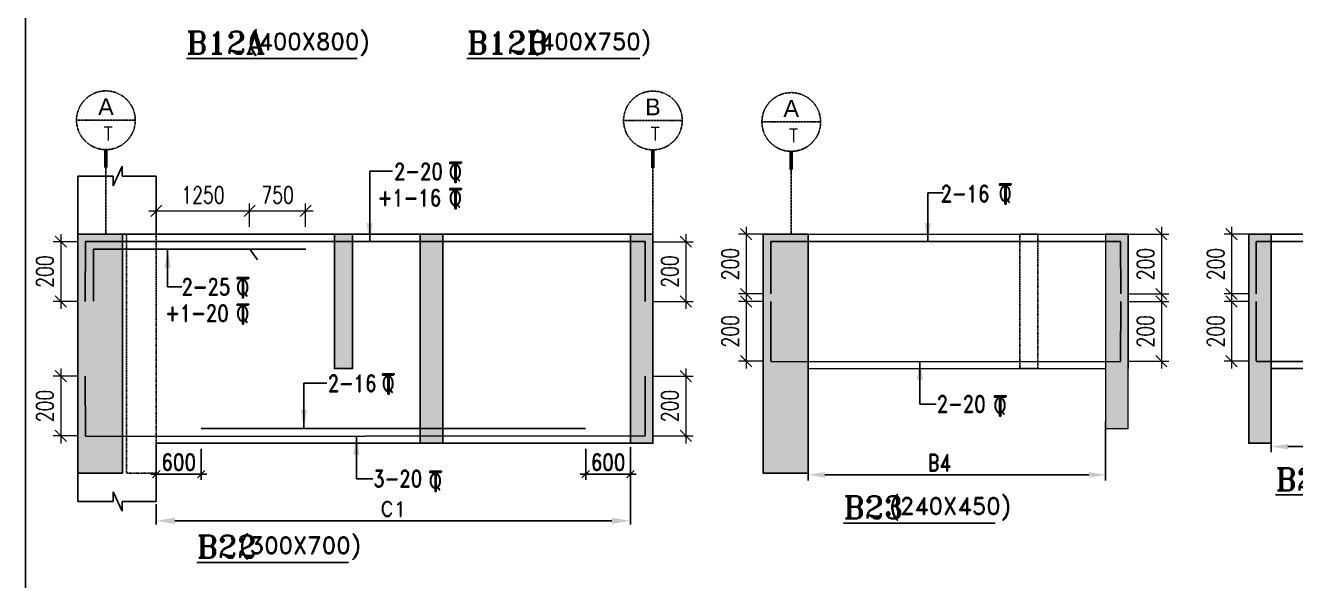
# Model space of a CAD drawing. Header units: millimetres. Extents: x 2061841 to 105821645, y -77612 to 48520811.
# Drawn here: x 2742622 to 2759632, y 21757 to 29191 of the extents above; entities that cross this region are included whole.
import ezdxf
from ezdxf.enums import TextEntityAlignment as Align

# ---------------------------------------------------------------- set-up
doc = ezdxf.new("R2010")
doc.units = ezdxf.units.MM
doc.header["$LTSCALE"] = 10
doc.header["$MEASUREMENT"] = 0
for name, pattern in [('$0$HIDDEN', [0.375, 0.25, -0.125]), ('BASEMENT COLUMN SETTING OUT-PART 2_R4$0$CENTER', [2, 1.25, -0.25, 0.25, -0.25]), ('CENTER', [2, 1.25, -0.25, 0.25, -0.25])]:
    doc.linetypes.add(name, pattern=pattern)
for name, color, linetype in [('A-Grid-Tower', 8, 'CENTER'), ('BASEMENT COLUMN SETTING OUT-PART 2_R4$0$A-GRID-MAIN', 2, 'BASEMENT COLUMN SETTING OUT-PART 2_R4$0$CENTER'), ('BEAM', 4, 'Continuous'), ('BEAM HATCH', 252, 'Continuous'), ('BEAM STIRRUPS', 3, 'Continuous'), ('BORDER', 5, 'Continuous'), ('DIM1', 3, 'Continuous'), ('LEADER', 3, 'Continuous'), ('REIN', 1, 'Continuous'), ('SHEET', 7, 'Continuous'), ('VIN_BEAM', 4, 'Continuous')]:
    doc.layers.add(name, color=color, linetype=linetype)
doc.layers.add('TEXT', color=2, linetype='Continuous', lineweight=25)
doc.layers.add('VIN_SLAB DIMENSION', color=3, linetype='Continuous', lineweight=13)
doc.styles.add('200', font='romand.shx', dxfattribs={"width": 0.8, "height": 225})
doc.styles.add('BASEMENT COLUMN SETTING OUT-PART 2_R4$0$MAS-TXTL', font='arial.ttf', dxfattribs={"height": 200})
doc.styles.add('BASEMENT COLUMN SETTING OUT-PART 2_R4$0$MAS-TXTS', font='romans.shx', dxfattribs={"width": 0.8, "height": 180})
doc.styles.add('GRID', font='romand.shx')
doc.styles.add('PK', font='romand.shx', dxfattribs={"width": 0.7, "height": 225})
doc.styles.add('PRP 100', font='romand.shx', dxfattribs={"width": 0.75})
doc.styles.add('RD', font='romand.shx', dxfattribs={"width": 0.9, "height": 225})
doc.styles.add('ROMAND', font='romand', dxfattribs={"height": 200})
doc.styles.add('RT', font='romant.shx', dxfattribs={"height": 250})
doc.dimstyles.new('dim', dxfattribs={"dimtxt": 225, "dimasz": 150, "dimexe": 100, "dimexo": 100, "dimgap": 100, "dimtad": 1, "dimdec": 0, "dimlfac": -1, "dimrnd": 5, "dimdsep": 46, "dimtxsty": 'PRP 100', "dimblk": 'OBLIQUE', "dimcen": 1.5, "dimdle": 100, "dimclrd": 3, "dimclre": 3, "dimclrt": 2, "dimadec": 0, "dimazin": 0, "dimtfac": 1, "dimtdec": 0, "dimtix": 1, "dimtmove": 0, "dimatfit": 3, "dimldrblk": 'OBLIQUE', "dimfxl": 200, "dimlwd": -1, "dimlwe": -1, "dimarcsym": 0})
doc.dimstyles.new('GR', dxfattribs={"dimtxt": 225, "dimasz": 100, "dimexe": 50, "dimexo": 50, "dimgap": 40, "dimtad": 1, "dimdec": 0, "dimzin": 0, "dimdsep": 46, "dimtxsty": 'RD', "dimblk1": 'OBLIQUE', "dimblk2": 'OBLIQUE', "dimsah": 1, "dimcen": 0, "dimdle": 100, "dimclrd": 3, "dimclre": 3, "dimclrt": 2, "dimadec": 0, "dimazin": 0, "dimtfac": 1, "dimtdec": 0, "dimtix": 1, "dimtmove": 0, "dimatfit": 3, "dimfxl": 1, "dimtolj": 1, "dimtzin": 0, "dimarcsym": 0})
doc.dimstyles.new('GR2', dxfattribs={"dimtxt": 225, "dimasz": 100, "dimexe": 75, "dimexo": 75, "dimgap": 50, "dimtad": 1, "dimdec": 0, "dimdsep": 46, "dimtxsty": '200', "dimblk1": 'OBLIQUE', "dimblk2": 'OBLIQUE', "dimsah": 1, "dimcen": 50, "dimdle": 75, "dimclrd": 3, "dimclre": 3, "dimclrt": 2, "dimadec": 0, "dimazin": 0, "dimtfac": 1, "dimtdec": 0, "dimtix": 1, "dimtmove": 0, "dimatfit": 3, "dimldrblk": 'OBLIQUE', "dimfxl": 1, "dimtolj": 1, "dimtzin": 0, "dimarcsym": 0})
doc.dimstyles.new('GRID', dxfattribs={"dimtxt": 300, "dimasz": 75, "dimexe": 50, "dimexo": 50, "dimgap": 60, "dimtad": 1, "dimdec": 0, "dimdsep": 46, "dimtxsty": 'GRID', "dimblk1": 'OBLIQUE', "dimblk2": 'OBLIQUE', "dimsah": 1, "dimcen": 2.5, "dimdle": 50, "dimclrd": 3, "dimclre": 3, "dimclrt": 2, "dimadec": 0, "dimazin": 0, "dimtfac": 1, "dimtdec": 0, "dimtmove": 0, "dimatfit": 3, "dimldrblk": 'OBLIQUE', "dimfxl": 1, "dimarcsym": 0})

# ---------------------------------------------------------------- blocks, each defined once
blk = doc.blocks.new('_Oblique')
at = {"color": 0, "linetype": 'ByBlock', "lineweight": -2}
blk.add_line((-0.5, -0.5), (0.5, 0.5), dxfattribs=at)
blk = doc.blocks.new('*D1957')
at = {"layer": 'Defpoints', "color": 0, "transparency": 16777216}
for p in [(2745625, 26707), (2744375, 26395), (2745625, 26395)]:
    blk.add_point(p, dxfattribs=at)
at = {"layer": 'VIN_SLAB DIMENSION', "color": 3, "transparency": 16777216}
for p, q in [((2744275, 26707), (2745725, 26707)), ((2744375, 26495), (2744375, 26807)), ((2745625, 26495), (2745625, 26807))]:
    blk.add_line(p, q, dxfattribs=at)
at = {"layer": 'VIN_SLAB DIMENSION', "color": 3, "transparency": 16777216, "xscale": 150, "yscale": 150, "zscale": 150, "rotation": 180}
blk.add_blockref('_Oblique', (2744375, 26707), dxfattribs=at)
at = {"layer": 'VIN_SLAB DIMENSION', "color": 3, "transparency": 16777216, "xscale": 150, "yscale": 150, "zscale": 150}
blk.add_blockref('_Oblique', (2745625, 26707), dxfattribs=at)
at = {"layer": 'VIN_SLAB DIMENSION', "color": 2, "transparency": 16777216, "insert": (2745000, 26920), "char_height": 225, "attachment_point": 5, "style": 'PRP 100'}
blk.add_mtext('1250', dxfattribs=at)
blk = doc.blocks.new('OBLIQUE')
blk = doc.blocks.new('A$C33BE299A')
at = {"layer": 'SHEET', "color": 4, "style": 'ROMAND'}
for s, height, p in [('T', 170, (-16, 0)), ('Q', 125, (-14, 27))]:
    blk.add_text(s, height=height, dxfattribs=at).set_placement(p)
blk = doc.blocks.new('*D1958')
at = {"layer": 'Defpoints', "color": 0, "linetype": 'Continuous', "ltscale": 20, "transparency": 16777216}
for p in [(2750725, 23595, -52), (2744375, 22829, 0), (2750725, 22557)]:
    blk.add_point(p, dxfattribs=at)
at = {"layer": 'DIM1', "color": 3, "linetype": 'Continuous', "lineweight": -2, "ltscale": 20, "transparency": 16777216}
for p, q in [((2750725, 23545), (2750725, 22507)), ((2744375, 22779), (2744375, 22507)), ((2744625, 22557), (2750475, 22557))]:
    blk.add_line(p, q, dxfattribs=at)
at = {"layer": 'DIM1', "color": 3, "linetype": 'Continuous', "ltscale": 20, "transparency": 16777216}
for points in [[(2744625, 22599), (2744625, 22515), (2744375, 22557)], [(2750475, 22599), (2750475, 22515), (2750725, 22557)]]:
    blk.add_solid(points, dxfattribs=at)
at = {"layer": 'DIM1', "color": 2, "linetype": 'Continuous', "ltscale": 20, "transparency": 16777216, "insert": (2747550, 22717), "char_height": 200, "attachment_point": 5, "style": 'GRID'}
blk.add_mtext('C1', dxfattribs=at)
blk = doc.blocks.new('*D1959')
at = {"layer": 'BEAM STIRRUPS', "color": 3, "lineweight": -2, "ltscale": 0.25, "transparency": 16777216}
for p, q in [((2757088, 23889), (2757088, 23098)), ((2753103, 23768), (2753103, 23098)), ((2756863, 23173), (2753328, 23173))]:
    blk.add_line(p, q, dxfattribs=at)
at = {"layer": 'BEAM STIRRUPS', "color": 3, "linetype": 'Continuous', "ltscale": 0.25, "transparency": 16777216}
for points in [[(2753328, 23211), (2753328, 23136), (2753103, 23173)], [(2756863, 23211), (2756863, 23136), (2757088, 23173)]]:
    blk.add_solid(points, dxfattribs=at)
at = {"layer": 'Defpoints', "color": 0, "linetype": 'Continuous', "ltscale": 0.25, "transparency": 16777216}
for p in [(2753103, 23843, 2), (2757088, 23964, 46), (2753103, 23173)]:
    blk.add_point(p, dxfattribs=at)
at = {"layer": 'BEAM STIRRUPS', "color": 2, "linetype": 'Continuous', "ltscale": 0.25, "transparency": 16777216, "insert": (2754863, 23336), "char_height": 225, "attachment_point": 5, "rotation": 360, "style": '200'}
blk.add_mtext('\\A1;B4', dxfattribs=at)
blk = doc.blocks.new('*D2506')
at = {"layer": 'BEAM STIRRUPS', "color": 3, "lineweight": -2, "ltscale": 0.25, "transparency": 16777216}
for p, q in [((2759304, 24347), (2759304, 23476)), ((2761818, 24291), (2761818, 23476)), ((2761593, 23551), (2759529, 23551))]:
    blk.add_line(p, q, dxfattribs=at)
at = {"layer": 'BEAM STIRRUPS', "color": 3, "linetype": 'Continuous', "ltscale": 0.25, "transparency": 16777216}
for points in [[(2759529, 23588), (2759529, 23513), (2759304, 23551)], [(2761593, 23588), (2761593, 23513), (2761818, 23551)]]:
    blk.add_solid(points, dxfattribs=at)
at = {"layer": 'Defpoints', "color": 0, "linetype": 'Continuous', "ltscale": 0.25, "transparency": 16777216}
for p in [(2759304, 24422, 2), (2761818, 24366, 46), (2759304, 23551)]:
    blk.add_point(p, dxfattribs=at)
at = {"layer": 'BEAM STIRRUPS', "color": 2, "linetype": 'Continuous', "ltscale": 0.25, "transparency": 16777216, "insert": (2760492, 23713), "char_height": 225, "attachment_point": 5, "rotation": 360, "style": '200'}
blk.add_mtext('\\A1;D1', dxfattribs=at)
blk = doc.blocks.new('*D1897')
at = {"layer": 'Defpoints', "color": 0, "transparency": 16777216}
for p in [(2746375, 26707), (2745625, 26395), (2746375, 26395)]:
    blk.add_point(p, dxfattribs=at)
at = {"layer": 'VIN_SLAB DIMENSION', "color": 3, "transparency": 16777216}
for p, q in [((2745525, 26707), (2746475, 26707)), ((2745625, 26495), (2745625, 26807)), ((2746375, 26495), (2746375, 26807))]:
    blk.add_line(p, q, dxfattribs=at)
at = {"layer": 'VIN_SLAB DIMENSION', "color": 3, "transparency": 16777216, "xscale": 150, "yscale": 150, "zscale": 150, "rotation": 180}
blk.add_blockref('_Oblique', (2745625, 26707), dxfattribs=at)
at = {"layer": 'VIN_SLAB DIMENSION', "color": 3, "transparency": 16777216, "xscale": 150, "yscale": 150, "zscale": 150}
blk.add_blockref('_Oblique', (2746375, 26707), dxfattribs=at)
at = {"layer": 'VIN_SLAB DIMENSION', "color": 2, "transparency": 16777216, "insert": (2746000, 26920), "char_height": 225, "attachment_point": 5, "style": 'PRP 100'}
blk.add_mtext('750', dxfattribs=at)
blk = doc.blocks.new('*D1898')
at = {"layer": 'BEAM', "color": 3, "lineweight": -2, "transparency": 16777216}
for p, q in [((2744375, 23520), (2744375, 23106)), ((2744975, 23520), (2744975, 23106)), ((2744300, 23181), (2745050, 23181))]:
    blk.add_line(p, q, dxfattribs=at)
at = {"layer": 'Defpoints', "color": 0, "transparency": 16777216}
for p in [(2744375, 23595, 0), (2744975, 23595, 0), (2744975, 23181)]:
    blk.add_point(p, dxfattribs=at)
at = {"layer": 'BEAM', "color": 3, "lineweight": -2, "transparency": 16777216, "xscale": 100, "yscale": 100, "zscale": 100, "rotation": 180}
blk.add_blockref('_Oblique', (2744375, 23181), dxfattribs=at)
at = {"layer": 'BEAM', "color": 3, "lineweight": -2, "transparency": 16777216, "xscale": 100, "yscale": 100, "zscale": 100}
blk.add_blockref('_Oblique', (2744975, 23181), dxfattribs=at)
at = {"layer": 'BEAM', "color": 2, "transparency": 16777216, "insert": (2744675, 23343), "char_height": 225, "attachment_point": 5, "style": '200'}
blk.add_mtext('\\A1;600', dxfattribs=at)
blk = doc.blocks.new('*D1899')
at = {"layer": 'BEAM', "color": 3, "lineweight": -2, "transparency": 16777216}
for p, q in [((2750125, 23520), (2750125, 23106)), ((2750725, 23520), (2750725, 23106)), ((2750050, 23181), (2750800, 23181))]:
    blk.add_line(p, q, dxfattribs=at)
at = {"layer": 'Defpoints', "color": 0, "transparency": 16777216}
for p in [(2750125, 23595, 0), (2750725, 23595, 0), (2750725, 23181)]:
    blk.add_point(p, dxfattribs=at)
at = {"layer": 'BEAM', "color": 3, "lineweight": -2, "transparency": 16777216, "xscale": 100, "yscale": 100, "zscale": 100, "rotation": 180}
blk.add_blockref('_Oblique', (2750125, 23181), dxfattribs=at)
at = {"layer": 'BEAM', "color": 3, "lineweight": -2, "transparency": 16777216, "xscale": 100, "yscale": 100, "zscale": 100}
blk.add_blockref('_Oblique', (2750725, 23181), dxfattribs=at)
at = {"layer": 'BEAM', "color": 2, "transparency": 16777216, "insert": (2750425, 23343), "char_height": 225, "attachment_point": 5, "style": '200'}
blk.add_mtext('\\A1;600', dxfattribs=at)
blk = doc.blocks.new('BASEMENT COLUMN SETTING OUT-PART 2_R4$0$GRID TARGET1')
blk.add_wipeout([(393, -655), (392, -641), (392, -628), (390, -614), (389, -600), (387, -587), (384, -573), (381, -560), (377, -547), (373, -534), (369, -521), (364, -508), (359, -495), (353, -483), (347, -471), (340, -459), (333, -447), (325, -435), (318, -424), (309, -413), (301, -403), (292, -392), (282, -382), (273, -373), (263, -363), (252, -354), (242, -346), (231, -337), (220, -330), (208, -322), (196, -315), (184, -308), (172, -302), (160, -296), (147, -291), (134, -286), (121, -282), (108, -278), (95, -274), (82, -271), (68, -268), (55, -266), (41, -265), (27, -263), (14, -263), (0, -262), (-14, -263), (-27, -263), (-41, -265), (-55, -266), (-68, -268), (-82, -271), (-95, -274), (-108, -278), (-121, -282), (-134, -286), (-147, -291), (-160, -296), (-172, -302), (-184, -308), (-196, -315), (-208, -322), (-220, -330), (-231, -337), (-242, -346), (-252, -354), (-263, -363), (-273, -373), (-282, -382), (-292, -392), (-301, -403), (-309, -413), (-318, -424), (-325, -435), (-333, -447), (-340, -459), (-347, -471), (-353, -483), (-359, -495), (-364, -508), (-369, -521), (-373, -534), (-377, -547), (-381, -560), (-384, -573), (-387, -587), (-389, -600), (-390, -614), (-392, -628), (-392, -641), (-393, -655), (-392, -669), (-392, -682), (-390, -696), (-389, -710), (-387, -723), (-384, -737), (-381, -750), (-377, -763), (-373, -776), (-369, -789), (-364, -802), (-359, -815), (-353, -827), (-347, -839), (-340, -851), (-333, -863), (-325, -875), (-318, -886), (-309, -897), (-301, -907), (-292, -918), (-282, -928), (-273, -937), (-263, -947), (-252, -956), (-242, -964), (-231, -973), (-220, -981), (-208, -988), (-196, -995), (-184, -1002), (-172, -1008), (-160, -1014), (-147, -1019), (-134, -1024), (-121, -1028), (-108, -1032), (-95, -1036), (-82, -1039), (-68, -1042), (-55, -1044), (-41, -1046), (-27, -1047), (-14, -1047), (0, -1048), (14, -1047), (27, -1047), (41, -1046), (55, -1044), (68, -1042), (82, -1039), (95, -1036), (108, -1032), (121, -1028), (134, -1024), (147, -1019), (160, -1014), (172, -1008), (184, -1002), (196, -995), (208, -988), (220, -981), (231, -973), (242, -964), (252, -956), (263, -947), (273, -937), (282, -928), (292, -918), (301, -907), (309, -897), (318, -886), (325, -875), (333, -863), (340, -851), (347, -839), (353, -827), (359, -815), (364, -802), (369, -789), (373, -776), (377, -763), (381, -750), (384, -737), (387, -723), (389, -710), (390, -696), (392, -682), (392, -669)])
blk.add_line((-393, -655), (393, -655))
at = {"const_width": 48.8}
blk.add_lwpolyline([(0, -1048), (0, -1292)], dxfattribs=at)
blk.add_circle((0, -655), 393)
for tag, height, style, p in [('AS', 225, 'BASEMENT COLUMN SETTING OUT-PART 2_R4$0$MAS-TXTL', (0, -586)), ('REF', 180, 'BASEMENT COLUMN SETTING OUT-PART 2_R4$0$MAS-TXTS', (29, -925))]:
    blk.add_attdef(tag, text='', height=height, dxfattribs=dict(style=style)).set_placement(p, align=Align.CENTER)
blk = doc.blocks.new('*D1186')
at = {"layer": 'Defpoints', "color": 0, "transparency": 16777216}
for p in [(2743424, 26295, 52), (2743095, 25495), (2743424, 25495, 51)]:
    blk.add_point(p, dxfattribs=at)
at = {"layer": 'VIN_SLAB DIMENSION', "color": 3, "transparency": 16777216}
for p, q in [((2743095, 26395), (2743095, 25395)), ((2743324, 26295), (2742995, 26295)), ((2743324, 25495), (2742995, 25495))]:
    blk.add_line(p, q, dxfattribs=at)
at = {"layer": 'VIN_SLAB DIMENSION', "color": 3, "transparency": 16777216, "xscale": 150, "yscale": 150, "zscale": 150}
for p, rotation in [((2743095, 26295), 90), ((2743095, 25495), 270)]:
    blk.add_blockref('_Oblique', p, dxfattribs=dict(at, rotation=rotation))
at = {"layer": 'VIN_SLAB DIMENSION', "color": 2, "transparency": 16777216, "insert": (2742882, 25895), "char_height": 225, "attachment_point": 5, "rotation": 90, "style": 'PRP 100'}
blk.add_mtext('200', dxfattribs=at)
blk = doc.blocks.new('*D1187')
at = {"layer": 'Defpoints', "color": 0, "transparency": 16777216}
for p in [(2743424, 24495, 52), (2743095, 23695), (2743424, 23695, 51)]:
    blk.add_point(p, dxfattribs=at)
at = {"layer": 'VIN_SLAB DIMENSION', "color": 3, "transparency": 16777216}
for p, q in [((2743324, 24495), (2742995, 24495)), ((2743095, 24595), (2743095, 23595)), ((2743324, 23695), (2742995, 23695))]:
    blk.add_line(p, q, dxfattribs=at)
at = {"layer": 'VIN_SLAB DIMENSION', "color": 3, "transparency": 16777216, "xscale": 150, "yscale": 150, "zscale": 150}
for p, rotation in [((2743095, 24495), 90), ((2743095, 23695), 270)]:
    blk.add_blockref('_Oblique', p, dxfattribs=dict(at, rotation=rotation))
at = {"layer": 'VIN_SLAB DIMENSION', "color": 2, "transparency": 16777216, "insert": (2742882, 24095), "char_height": 225, "attachment_point": 5, "rotation": 90, "style": 'PRP 100'}
blk.add_mtext('200', dxfattribs=at)
blk = doc.blocks.new('*D1188')
at = {"layer": 'Defpoints', "color": 0, "transparency": 16777216}
for p in [(2750922, 26295, 52), (2750922, 25495, 51), (2751465, 25495)]:
    blk.add_point(p, dxfattribs=at)
at = {"layer": 'VIN_SLAB DIMENSION', "color": 3, "transparency": 16777216}
for p, q in [((2751465, 26395), (2751465, 25395)), ((2751022, 26295), (2751565, 26295)), ((2751022, 25495), (2751565, 25495))]:
    blk.add_line(p, q, dxfattribs=at)
at = {"layer": 'VIN_SLAB DIMENSION', "color": 3, "transparency": 16777216, "xscale": 150, "yscale": 150, "zscale": 150}
for p, rotation in [((2751465, 26295), 90), ((2751465, 25495), 270)]:
    blk.add_blockref('_Oblique', p, dxfattribs=dict(at, rotation=rotation))
at = {"layer": 'VIN_SLAB DIMENSION', "color": 2, "transparency": 16777216, "insert": (2751252, 25895), "char_height": 225, "attachment_point": 5, "rotation": 90, "style": 'PRP 100'}
blk.add_mtext('200', dxfattribs=at)
blk = doc.blocks.new('*D1189')
at = {"layer": 'Defpoints', "color": 0, "transparency": 16777216}
for p in [(2750923, 24495, 52), (2750923, 23695, 51), (2751466, 23695)]:
    blk.add_point(p, dxfattribs=at)
at = {"layer": 'VIN_SLAB DIMENSION', "color": 3, "transparency": 16777216}
for p, q in [((2751023, 24495), (2751566, 24495)), ((2751466, 24595), (2751466, 23595)), ((2751023, 23695), (2751566, 23695))]:
    blk.add_line(p, q, dxfattribs=at)
at = {"layer": 'VIN_SLAB DIMENSION', "color": 3, "transparency": 16777216, "xscale": 150, "yscale": 150, "zscale": 150}
for p, rotation in [((2751466, 24495), 90), ((2751466, 23695), 270)]:
    blk.add_blockref('_Oblique', p, dxfattribs=dict(at, rotation=rotation))
at = {"layer": 'VIN_SLAB DIMENSION', "color": 2, "transparency": 16777216, "insert": (2751253, 24095), "char_height": 225, "attachment_point": 5, "rotation": 90, "style": 'PRP 100'}
blk.add_mtext('200', dxfattribs=at)
blk = doc.blocks.new('*D1190')
at = {"layer": 'Defpoints', "color": 0, "transparency": 16777216}
for p in [(2752603, 26395, 52), (2752273, 25595), (2752603, 25595, 51)]:
    blk.add_point(p, dxfattribs=at)
at = {"layer": 'VIN_SLAB DIMENSION', "color": 3, "transparency": 16777216}
for p, q in [((2752503, 26395), (2752173, 26395)), ((2752273, 26495), (2752273, 25495)), ((2752503, 25595), (2752173, 25595))]:
    blk.add_line(p, q, dxfattribs=at)
at = {"layer": 'VIN_SLAB DIMENSION', "color": 3, "transparency": 16777216, "xscale": 150, "yscale": 150, "zscale": 150}
for p, rotation in [((2752273, 26395), 90), ((2752273, 25595), 270)]:
    blk.add_blockref('_Oblique', p, dxfattribs=dict(at, rotation=rotation))
at = {"layer": 'VIN_SLAB DIMENSION', "color": 2, "transparency": 16777216, "insert": (2752061, 25995), "char_height": 225, "attachment_point": 5, "rotation": 90, "style": 'PRP 100'}
blk.add_mtext('200', dxfattribs=at)
blk = doc.blocks.new('*D1191')
at = {"layer": 'Defpoints', "color": 0, "transparency": 16777216}
for p in [(2752603, 25495, 52), (2752273, 24695), (2752603, 24695, 51)]:
    blk.add_point(p, dxfattribs=at)
at = {"layer": 'VIN_SLAB DIMENSION', "color": 3, "transparency": 16777216}
for p, q in [((2752273, 25595), (2752273, 24595)), ((2752503, 25495), (2752173, 25495)), ((2752503, 24695), (2752173, 24695))]:
    blk.add_line(p, q, dxfattribs=at)
at = {"layer": 'VIN_SLAB DIMENSION', "color": 3, "transparency": 16777216, "xscale": 150, "yscale": 150, "zscale": 150}
for p, rotation in [((2752273, 25495), 90), ((2752273, 24695), 270)]:
    blk.add_blockref('_Oblique', p, dxfattribs=dict(at, rotation=rotation))
at = {"layer": 'VIN_SLAB DIMENSION', "color": 2, "transparency": 16777216, "insert": (2752061, 25095), "char_height": 225, "attachment_point": 5, "rotation": 90, "style": 'PRP 100'}
blk.add_mtext('200', dxfattribs=at)
blk = doc.blocks.new('*D1192')
at = {"layer": 'Defpoints', "color": 0, "transparency": 16777216}
for p in [(2757290, 26395, 52), (2757290, 25595, 51), (2757834, 25595)]:
    blk.add_point(p, dxfattribs=at)
at = {"layer": 'VIN_SLAB DIMENSION', "color": 3, "transparency": 16777216}
for p, q in [((2757390, 26395), (2757934, 26395)), ((2757834, 26495), (2757834, 25495)), ((2757390, 25595), (2757934, 25595))]:
    blk.add_line(p, q, dxfattribs=at)
at = {"layer": 'VIN_SLAB DIMENSION', "color": 3, "transparency": 16777216, "xscale": 150, "yscale": 150, "zscale": 150}
for p, rotation in [((2757834, 26395), 90), ((2757834, 25595), 270)]:
    blk.add_blockref('_Oblique', p, dxfattribs=dict(at, rotation=rotation))
at = {"layer": 'VIN_SLAB DIMENSION', "color": 2, "transparency": 16777216, "insert": (2757621, 25995), "char_height": 225, "attachment_point": 5, "rotation": 90, "style": 'PRP 100'}
blk.add_mtext('200', dxfattribs=at)
blk = doc.blocks.new('*D1193')
at = {"layer": 'Defpoints', "color": 0, "transparency": 16777216}
for p in [(2757290, 25495, 52), (2757290, 24695, 51), (2757834, 24695)]:
    blk.add_point(p, dxfattribs=at)
at = {"layer": 'VIN_SLAB DIMENSION', "color": 3, "transparency": 16777216}
for p, q in [((2757834, 25595), (2757834, 24595)), ((2757390, 25495), (2757934, 25495)), ((2757390, 24695), (2757934, 24695))]:
    blk.add_line(p, q, dxfattribs=at)
at = {"layer": 'VIN_SLAB DIMENSION', "color": 3, "transparency": 16777216, "xscale": 150, "yscale": 150, "zscale": 150}
for p, rotation in [((2757834, 25495), 90), ((2757834, 24695), 270)]:
    blk.add_blockref('_Oblique', p, dxfattribs=dict(at, rotation=rotation))
at = {"layer": 'VIN_SLAB DIMENSION', "color": 2, "transparency": 16777216, "insert": (2757621, 25095), "char_height": 225, "attachment_point": 5, "rotation": 90, "style": 'PRP 100'}
blk.add_mtext('200', dxfattribs=at)
blk = doc.blocks.new('*D1194')
at = {"layer": 'Defpoints', "color": 0, "transparency": 16777216}
for p in [(2759104, 26395, 52), (2758774, 25595), (2759104, 25595, 51)]:
    blk.add_point(p, dxfattribs=at)
at = {"layer": 'VIN_SLAB DIMENSION', "color": 3, "transparency": 16777216}
for p, q in [((2759004, 26395), (2758674, 26395)), ((2758774, 26495), (2758774, 25495)), ((2759004, 25595), (2758674, 25595))]:
    blk.add_line(p, q, dxfattribs=at)
at = {"layer": 'VIN_SLAB DIMENSION', "color": 3, "transparency": 16777216, "xscale": 150, "yscale": 150, "zscale": 150}
for p, rotation in [((2758774, 26395), 90), ((2758774, 25595), 270)]:
    blk.add_blockref('_Oblique', p, dxfattribs=dict(at, rotation=rotation))
at = {"layer": 'VIN_SLAB DIMENSION', "color": 2, "transparency": 16777216, "insert": (2758561, 25995), "char_height": 225, "attachment_point": 5, "rotation": 90, "style": 'PRP 100'}
blk.add_mtext('200', dxfattribs=at)
blk = doc.blocks.new('*D1195')
at = {"layer": 'Defpoints', "color": 0, "transparency": 16777216}
for p in [(2759104, 25495, 52), (2758774, 24695), (2759104, 24695, 51)]:
    blk.add_point(p, dxfattribs=at)
at = {"layer": 'VIN_SLAB DIMENSION', "color": 3, "transparency": 16777216}
for p, q in [((2758774, 25595), (2758774, 24595)), ((2759004, 25495), (2758674, 25495)), ((2759004, 24695), (2758674, 24695))]:
    blk.add_line(p, q, dxfattribs=at)
at = {"layer": 'VIN_SLAB DIMENSION', "color": 3, "transparency": 16777216, "xscale": 150, "yscale": 150, "zscale": 150}
for p, rotation in [((2758774, 25495), 90), ((2758774, 24695), 270)]:
    blk.add_blockref('_Oblique', p, dxfattribs=dict(at, rotation=rotation))
at = {"layer": 'VIN_SLAB DIMENSION', "color": 2, "transparency": 16777216, "insert": (2758561, 25095), "char_height": 225, "attachment_point": 5, "rotation": 90, "style": 'PRP 100'}
blk.add_mtext('200', dxfattribs=at)

msp = doc.modelspace()

# ---------------------------------------------------------------- hatches: boundary and pattern name
at = {"layer": 'BEAM HATCH'}
for points in [[(2743325.1, 26395.4), (2743920.2, 26395.4), (2743920.2, 23195.4), (2743325.1, 23195.4)], [(2746760.1, 26395.4), (2747000.2, 26395.4), (2747000.2, 24595.4), (2746760.1, 24595.4)], [(2747910.1, 26395.4), (2748210.2, 26395.4), (2748210.2, 23595.4), (2747910.1, 23595.4)], [(2750725.2, 26395.4), (2751025.2, 26395.4), (2751025.2, 23595.4), (2750725.2, 23595.4)], [(2753103.2, 26395.4), (2752502.9, 26395.4), (2752502.9, 23195.4), (2753103.2, 23195.4)], [(2757087.7, 26395.4), (2757087.7, 23795.4), (2757387.9, 23795.4), (2757387.9, 26395.4)]]:
    msp.add_hatch(color=252, dxfattribs=at).paths.add_polyline_path(points)
h = msp.add_hatch(color=252, dxfattribs=at)
h.paths.add_polyline_path([(2759003.5, 26395.4), (2759303.5, 26395.4), (2759303.5, 23595.4), (2759003.5, 23595.4)])
h.paths.add_polyline_path([(2760315.8, 23938.2), (2760668.3, 23938.2), (2760668.3, 23488.2), (2760315.8, 23488.2)], flags=9)

# ---------------------------------------------------------------- linework, layer by layer
at = {"layer": 'A-Grid-Tower', "color": 6}
for p, q in [((2743700.2, 27284.4, 0), (2743700.2, 26395.4, 0)), ((2751025.2, 27281.5, 0), (2751025.2, 26395.4)), ((2752877.9, 27261.1), (2752877.9, 26395.4))]:
    msp.add_line(p, q, dxfattribs=at)
at = {"layer": 'BEAM'}
for p, q in [((2743799, 27043.3, 0), (2743919.4, 27305.6)), ((2743919.4, 27305.6), (2743919.4, 27172.9, 0)), ((2743325.1, 27172.9, 0), (2743325.1, 26395.4, 0)), ((2743325.1, 27172.9, 0), (2743799, 27172.9, 0)), ((2743799, 27172.9, 0), (2743799, 27043.3, 0)), ((2743919.4, 27172.9, 0), (2744375.1, 27172.9, 0)), ((2744375.1, 27172.9, 0), (2744375.1, 26395.4, 0)), ((2743325.2, 26395.4, 0), (2743325.2, 23595.4, 0)), ((2743325.2, 26395.4, 0), (2751025.2, 26395.4)), ((2743325.2, 26395.4, 0), (2743325.2, 23595.4, 0)), ((2751025.2, 26395.4), (2751025.2, 23595.4)), ((2759003.5, 26395.4, 0), (2759003.5, 24595.4, 0)), ((2759003.5, 26395.4, 0), (2762668.5, 26395.4, 0)), ((2759003.5, 26395.4, 0), (2759003.5, 24595.4, 0)), ((2759303.5, 24595.4, 0), (2761818.5, 24595.4, 0)), ((2743325.1, 22817.8, 0), (2743325.1, 23595.4, 0)), ((2744375.1, 23595.4, 0), (2751025.2, 23595.4)), ((2744375.1, 22817.8, 0), (2744375.1, 23595.4, 0)), ((2743325.1, 22817.8, 0), (2743799, 22817.8, 0)), ((2743799, 22817.8, 0), (2743799, 22947.5, 0)), ((2743799, 22947.5, 0), (2743919.4, 22685.2)), ((2743919.4, 22817.8, 0), (2744375.1, 22817.8, 0)), ((2743919.4, 22685.2), (2743919.4, 22817.8, 0))]:
    msp.add_line(p, q, dxfattribs=at)
at = {"layer": 'BEAM', "lineweight": 13}
for p, q in [((2752502.9, 26395.4, 0), (2752502.9, 24595.4, 0)), ((2753103.2, 26395.4, 0), (2757387.9, 26395.4, 0)), ((2757387.9, 26395.4, 0), (2757387.9, 24595.4, 0)), ((2753103.2, 24595.4, 0), (2757087.7, 24595.4, 0))]:
    msp.add_line(p, q, dxfattribs=at)
at = {"layer": 'BEAM', "elevation": 0}
for points in [[(2743325.1, 26395.4), (2743920.2, 26395.4), (2743920.2, 23195.4), (2743325.1, 23195.4)], [(2746760.1, 26395.4), (2747000.2, 26395.4), (2747000.2, 24595.4), (2746760.1, 24595.4)], [(2747910.1, 26395.4), (2748210.2, 26395.4), (2748210.2, 23595.4), (2747910.1, 23595.4)], [(2750725.2, 26395.4), (2751025.2, 26395.4), (2751025.2, 23595.4), (2750725.2, 23595.4)], [(2759003.5, 26395.4), (2759303.5, 26395.4), (2759303.5, 23595.4), (2759003.5, 23595.4)]]:
    msp.add_lwpolyline(points, close=True, dxfattribs=at)
at = {"layer": 'BEAM', "lineweight": 13, "elevation": 0}
msp.add_lwpolyline([(2757087.7, 26395.4), (2757087.7, 23795.4), (2757387.9, 23795.4), (2757387.9, 26395.4), (2757087.7, 26395.4), (2757087.7, 26132.5)], dxfattribs=at)
at = {"layer": 'BORDER'}
msp.add_lwpolyline([(2742621.9, -702.5), (2832621.9, -702.5), (2832621.9, 59297.5), (2742621.9, 59297.5)], close=True, dxfattribs=at)
at = {"layer": 'REIN'}
for p, q in [((2743425.2, 26295.4, 0), (2743424.4, 25495.4, 0)), ((2743425.2, 26295.4, 0), (2750922.6, 26295.4, 0)), ((2743531.6, 26195.4, 0), (2746377.7, 26195.4, 0)), ((2743531.6, 26195.4, 0), (2743531.6, 25496.7, 0)), ((2745628.4, 26195.4, 0), (2745730.7, 26053.2, 0)), ((2750922.6, 26295.4, 0), (2750921.8, 25495.4, 0)), ((2752602.9, 26295.4, 0), (2757287.9, 26295.4, 0)), ((2752603.7, 26295.4, 0), (2752602.9, 25595.4, 0)), ((2757288.7, 26295.4, 0), (2757289.6, 25595.4, 0)), ((2759103.5, 26295.4, 0), (2762568.5, 26295.4, 0)), ((2759104.3, 26295.4, 0), (2759103.5, 25595.4, 0)), ((2752602.9, 25495.4, 51.6), (2752603.7, 24695.4, 0)), ((2757289.5, 25495.4, 0), (2757288.7, 24695.4, 0)), ((2759103.5, 25495.4, 0), (2759104.3, 24695.4, 0)), ((2752603.7, 24690.8, -0.3), (2757288.7, 24686.1, 0)), ((2759104.3, 24692, 0), (2762468.5, 24695.4, 0)), ((2743424.4, 24495.4, 0), (2743425.2, 23695.4, 0)), ((2750922.6, 24495.4, 0), (2750922.6, 23695.4, 0)), ((2743425.2, 23687.9, 0), (2750922.6, 23695.4, 0)), ((2744975.7, 23795.4, 0), (2750123, 23795.4, 0))]:
    msp.add_line(p, q, dxfattribs=at)
at = {"layer": 'VIN_BEAM', "linetype": '$0$HIDDEN', "elevation": 0}
msp.add_lwpolyline([(2743975.1, 26395.4), (2744375.1, 26395.4), (2744375.1, 23195.4), (2743975.1, 23195.4)], close=True, dxfattribs=at)
at = {"layer": 'VIN_BEAM'}
msp.add_lwpolyline([(2753103.2, 26395.4), (2752502.9, 26395.4), (2752502.9, 23195.4), (2753103.2, 23195.4)], close=True, dxfattribs=at)
at = {"layer": 'VIN_BEAM', "linetype": '$0$HIDDEN', "elevation": 0}
msp.add_lwpolyline([(2755937.9, 26395.4), (2755937.9, 24595.4), (2756177.9, 24595.4), (2756177.9, 26395.4), (2755937.9, 26395.4), (2755937.9, 26132.5)], dxfattribs=at)

# ---------------------------------------------------------------- block references
at = {"layer": 'TEXT', "color": 1, "xscale": 1.600000001490116, "yscale": 1.600000001490116, "zscale": 1.600000001490116}
for p in [(2748306.1, 27087, 243658.3), (2748306.1, 26733.9, 243658.3), (2745460.9, 25541.8, 243658.3), (2745460.9, 25188.6, 243658.3), (2747407.8, 24252.4, 243658.3), (2748040.4, 22950.3, 243672.1)]:
    msp.add_blockref('A$C33BE299A', p, dxfattribs=at)
at = {"layer": 'TEXT', "color": 2, "xscale": 1.600000001490116, "yscale": 1.600000001490116, "zscale": 1.600000001490116}
for p in [(2755670.4, 26795.5, 243658), (2755599.9, 23960.8, 243658)]:
    msp.add_blockref('A$C33BE299A', p, dxfattribs=at)

# ---------------------------------------------------------------- texts
at = {"layer": 'TEXT', "color": 1, "style": 'RT'}
for s, p in [('%%UB12A      ', (2745921.9, 28958.4, 0)), ('%%UB12B      ', (2749691.2, 28958.4, 0)), ('%%UB24      ', (2760378.9, 23113.8, 0)), ('%%UB23      ', (2754593.7, 22736.6, 0)), ('%%UB22      ', (2745933.3, 22211.5, 0))]:
    msp.add_text(s, height=300, dxfattribs=at).set_placement(p, align=Align.MIDDLE_CENTER)
at = {"layer": 'TEXT', "color": 2, "style": 'RD'}
for s, p in [('(400X800)', (2745607.9, 28864.3, 0)), ('(400X750)', (2749377.2, 28864.3, 0)), ('(240X450)', (2754197.5, 22642.6, 0)), ('(300X700)', (2745491.6, 22117.4, 0))]:
    msp.add_text(s, height=225, dxfattribs=at).set_placement(p)
at = {"layer": 'TEXT', "color": 2, "style": 'PK', "width": 0.8}
for s, p in [('2-20', (2747556.9, 27123, 0)), ('2-16', (2754877.6, 26825.7, -0.2)), ('+1-16', (2747341.8, 26769.8, 0)), ('2-25', (2744711.7, 25577.7, 0)), ('+1-20', (2744496.6, 25224.6, 0)), ('2-16', (2746669, 24285.8, -0.2))]:
    msp.add_text(s, height=225, dxfattribs=at).set_placement(p)
for s, p in [('2-20', (2754825.4, 24009.8, 0)), ('3-20', (2747280.4, 23009.8, 13.8))]:
    msp.add_text(s, height=225, rotation=0, dxfattribs=at).set_placement(p)

# ---------------------------------------------------------------- dimensions: what is measured, and where the dimension line sits
at = {"layer": 'BEAM'}
for base, p1, p2, picture, middle in [((2744975.1, 23180.9, 0), (2744375.1, 23595.4, 0), (2744975.1, 23595.4, 0), '*D1898', (2744675.1, 23343.4, 0)), ((2750725.2, 23180.9, 0), (2750125.2, 23595.4, 0), (2750725.2, 23595.4, 0), '*D1899', (2750425.2, 23343.4, 0))]:
    dim = msp.add_linear_dim(base=base, p1=p1, p2=p2, dimstyle='GR2', override={"dimldrblk": 'OBLIQUE'}, dxfattribs=at)
    dim.commit()
    dim.dimension.update_dxf_attribs({"geometry": picture, "text_midpoint": middle})
at = {"layer": 'BEAM STIRRUPS', "linetype": 'Continuous', "ltscale": 0.25}
for base, p1, p2, text, override, picture, middle in [((2759303.5, 23550.7, 0), (2761818.5, 24365.9, 46.4), (2759303.5, 24422.3, 1.6), 'D1', {"dimasz": 225, "dimfxl": 3, "dimarcsym": 2}, '*D2506', (2760492.1, 23550.7, 0)), ((2753103.2, 23173.5, 0), (2757087.7, 23963.7, 46.4), (2753103.2, 23843.2, 1.6), 'B4', {"dimasz": 225, "dimtxsty": '200', "dimfxl": 3, "dimarcsym": 2}, '*D1959', (2754862.9, 23173.5, 0))]:
    dim = msp.add_linear_dim(base=base, p1=p1, p2=p2, angle=179.99996, text=text, dimstyle='GR2', override=override, dxfattribs=at)
    dim.commit()
    dim.dimension.update_dxf_attribs({"geometry": picture, "text_midpoint": middle, "dimtype": 160})
at = {"layer": 'DIM1', "linetype": 'Continuous', "ltscale": 20}
dim = msp.add_linear_dim(base=(2750725.2, 22557.1, 0), p1=(2744375.1, 22828.6, 0), p2=(2750725.2, 23595.4, -51.6), text='C1', dimstyle='GRID', override={"dimtxt": 200, "dimasz": 250, "dimtxsty": 'GRID', "dimsah": 0, "dimtmove": 1}, dxfattribs=at)
dim.commit()
dim.dimension.update_dxf_attribs({"geometry": '*D1958', "text_midpoint": (2747550.2, 22717.1, 0)})
at = {"layer": 'VIN_SLAB DIMENSION'}
dim = msp.add_linear_dim(base=(2745625.1, 26707.1, 0), p1=(2744375.1, 26395.4, 0), p2=(2745625.1, 26395.4, 0), dimstyle='dim', dxfattribs=at)
dim.commit()
dim.dimension.update_dxf_attribs({"geometry": '*D1957', "text_midpoint": (2745000.1, 26919.6, 0)})
dim = msp.add_linear_dim(base=(2746375.1, 26707.1), p1=(2745625.1, 26395.4), p2=(2746375.1, 26395.4), dimstyle='dim', override={"dimtxsty": 'PRP 100', "dimldrblk": 'OBLIQUE'}, dxfattribs=at)
dim.commit()
dim.dimension.update_dxf_attribs({"geometry": '*D1897', "text_midpoint": (2746000.1, 26919.6)})
for base, p1, p2, picture, middle in [((2743094.6, 25495.4, 0), (2743424.4, 26295.4, 51.6), (2743424.4, 25495.4, 51.2), '*D1186', (2742882.1, 25895.4, 0)), ((2751464.8, 25495.4, 0), (2750921.8, 26295.4, 51.6), (2750921.8, 25495.4, 51.2), '*D1188', (2751252.3, 25895.4, 0)), ((2752273.1, 25595.4, 0), (2752602.9, 26395.4, 51.6), (2752602.9, 25595.4, 51.2), '*D1190', (2752060.6, 25995.4, 0)), ((2757833.7, 25595.4, 0), (2757289.5, 26395.4, 51.6), (2757289.6, 25595.4, 51.2), '*D1192', (2757621.2, 25995.4, 0)), ((2758773.7, 25595.4, 0), (2759103.5, 26395.4, 51.6), (2759103.5, 25595.4, 51.2), '*D1194', (2758561.2, 25995.4, 0)), ((2752273.1, 24695.4, 0), (2752602.9, 25495.4, 51.6), (2752602.9, 24695.4, 51.2), '*D1191', (2752060.6, 25095.4, 0)), ((2757833.7, 24695.4, 0), (2757289.5, 25495.4, 51.6), (2757289.6, 24695.4, 51.2), '*D1193', (2757621.2, 25095.4, 0)), ((2758773.7, 24695.4, 0), (2759103.5, 25495.4, 51.6), (2759103.5, 24695.4, 51.2), '*D1195', (2758561.2, 25095.4, 0)), ((2743094.6, 23695.4, 0), (2743424.4, 24495.4, 51.6), (2743424.4, 23695.4, 51.2), '*D1187', (2742882.1, 24095.4, 0)), ((2751465.6, 23695.4, 0), (2750922.6, 24495.4, 51.6), (2750922.6, 23695.4, 51.2), '*D1189', (2751253.1, 24095.4, 0))]:
    dim = msp.add_linear_dim(base=base, p1=p1, p2=p2, angle=90, text='200', dimstyle='dim', dxfattribs=at)
    dim.commit()
    dim.dimension.update_dxf_attribs({"geometry": picture, "text_midpoint": middle})

# ---------------------------------------------------------------- leaders
at = {"layer": 'LEADER', "color": 3}
for points in [[(2747232.1, 26295.1, 0), (2747232.1, 27237.8, 0), (2747539.5, 27237.8, 0)], [(2754705.2, 26295.1, 0), (2754705.2, 26948.4, 0), (2754910.8, 26948.4, 0)], [(2744526.9, 26195.4, 0), (2744526.9, 25692.6, 0), (2744718.9, 25692.6, 0)], [(2754600.4, 24695.4, 0), (2754600.4, 24118.2, 0), (2754818.5, 24118.2, 0)], [(2746351.7, 23795.1, 0), (2746351.7, 24398.8, 0), (2746659.1, 24398.8, 0)], [(2747055.4, 23695.4, 13.8), (2747055.4, 23118.2, 13.8), (2747273.5, 23118.2, 13.8)]]:
    msp.add_leader(points, dimstyle='GR', override={"dimasz": 250}, dxfattribs=at)

# ---------------------------------------------------------------- next in the draw order: block references
at = {"layer": 'BASEMENT COLUMN SETTING OUT-PART 2_R4$0$A-GRID-MAIN', "color": 240, "true_color": 0xed1f24}
for p, values in [((2743700.2, 28576.2, 0), {'REF': 'T', 'AS': 'A'}), ((2751025.2, 28573.2, 0), {'REF': 'T', 'AS': 'B'}), ((2752877.9, 28552.8), {'REF': 'T', 'AS': 'A'})]:
    msp.add_blockref('BASEMENT COLUMN SETTING OUT-PART 2_R4$0$GRID TARGET1', p, dxfattribs=at).add_auto_attribs(values)

doc.saveas('drawing.dxf')
